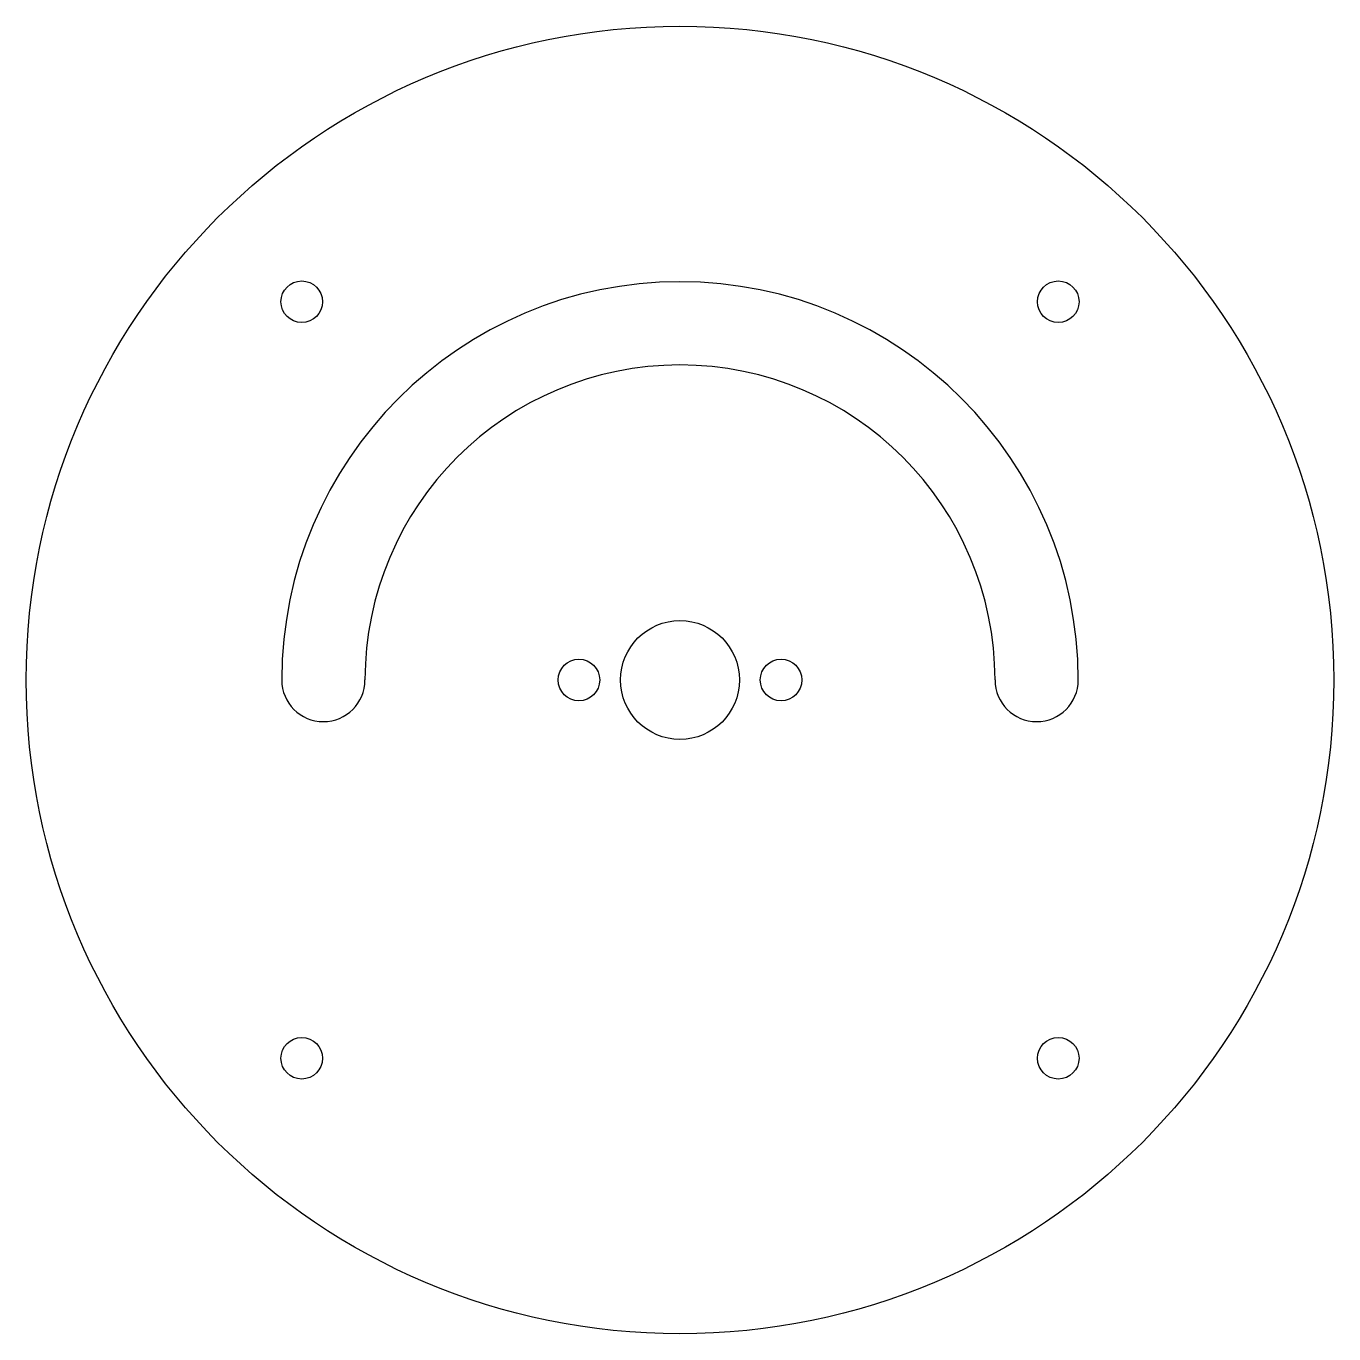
# Model space of a CAD drawing. Header units: millimetres. Extents: x -55 to 55, y -55 to 55.
import ezdxf

# ---------------------------------------------------------------- set-up
doc = ezdxf.new("R2010")
doc.units = ezdxf.units.MM

msp = doc.modelspace()

# ---------------------------------------------------------------- linework, layer by layer
at = {"color": 7, "linetype": 'Continuous', "lineweight": 25}
for centre, radius in [((0, 0), 55), ((-31.82, 31.82), 1.75), ((31.82, 31.82), 1.75), ((0, 0), 5), ((-8.5, 0), 1.75), ((8.5, 0), 1.75), ((-31.82, -31.82), 1.75), ((31.82, -31.82), 1.75)]:
    msp.add_circle(centre, radius, dxfattribs=at)
for centre, radius, start, end in [((0, 0), 33.5, 0, 180), ((0, 0), 26.5, 0, 180), ((-30, 0), 3.5, 180, 0), ((30, 0), 3.5, 180, 0)]:
    msp.add_arc(centre, radius, start, end, dxfattribs=at)

doc.saveas('drawing.dxf')
